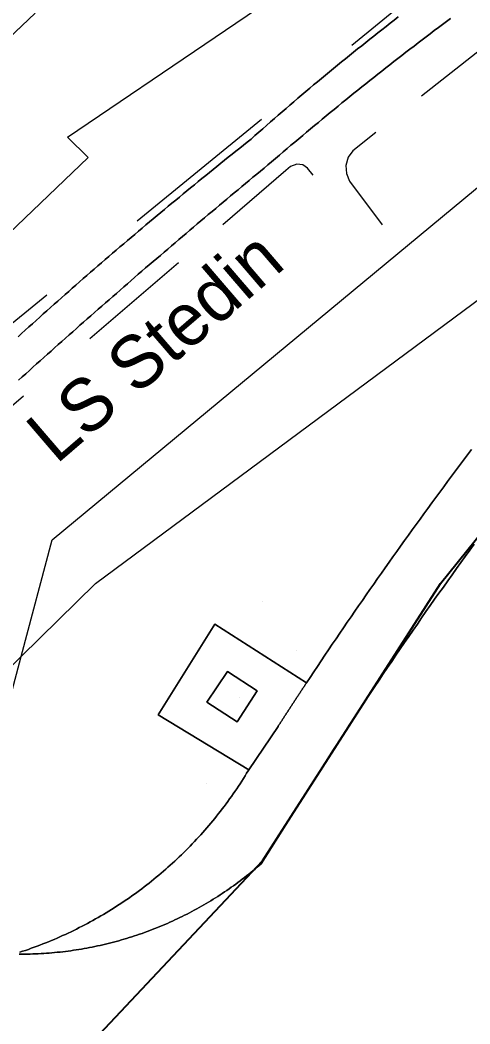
# Model space of a CAD drawing. Header units: metres. Extents: x 0 to 105485, y 0 to 425721.
# Drawn here: x 104805.52 to 104813.23, y 425314.51 to 425331.7 of the extents above; entities that cross this region are included whole.
import ezdxf
from ezdxf.enums import TextEntityAlignment as Align

# ---------------------------------------------------------------- set-up
doc = ezdxf.new("R2010")
doc.units = ezdxf.units.M
doc.header["$MEASUREMENT"] = 0
doc.linetypes.add('KG-PERCEEL-SO', pattern=[19, 5.5, -4, 5.5, -4])
doc.linetypes.add('KL-LS-SO', pattern=[13, 4, -2, 4, -3])
for name, color, linetype, lineweight in [('B-OI-KL-DATA_MANTELBUIS-G', 90, 'Continuous', 18), ('B-OI-KL-ET_LS-G', 190, 'KL-LS-SO', 18), ('B-OI-KL-ET_LS-T', 190, 'KL-LS-SO', 18), ('B-XX-GK-KADEMUUR-G', 150, 'Continuous', 18), ('B-XX-GR-BOOM-G', 90, 'Continuous', 13), ('B-XX-IE-MEUBILAIR-G', 7, 'Continuous', 18), ('B-XX-KG-GRENS_PERCEEL-G', 150, 'KG-PERCEEL-SO', 18), ('B-XX-KW-KUNSTWERK_STEIGER-G', 170, 'Continuous', 18), ('B-XX-OG-WATER_HAVEN-G', 170, 'Continuous', 18), ('B-XX-VH-GESLOTENVERHARDING-G', 10, 'Continuous', 18), ('B-XX-VH-ONVERHARD_ZAND-G', 210, 'Continuous', 18), ('B-XX-VH-OPENVERHARDING_SIERBESTRATING-G', 90, 'Continuous', 18), ('B-XX-VH-OPENVERHARDING_STRAATBAKSTEEN-G', 90, 'Continuous', 18)]:
    doc.layers.add(name, color=color, linetype=linetype, lineweight=lineweight)
doc.layers.add('GIS-WEGVAKKEN', color=2, linetype='Continuous')

msp = doc.modelspace()

# ---------------------------------------------------------------- linework, layer by layer
at = {"layer": 'B-OI-KL-DATA_MANTELBUIS-G', "ltscale": 0.5, "flags": 128}
for points in [[(104799.24, 425314.63), (104804.63, 425319.9), (104805.54, 425320.8), (104806.81, 425322.05), (104826.88, 425336.93), (104833.47, 425341.63), (104860.36, 425356.88), (104879.85, 425367.68), (104886.06, 425371.12), (104886.73, 425371.56), (104887.37, 425372.04), (104887.96, 425372.58), (104888.51, 425373.16), (104889.01, 425373.79), (104889.46, 425374.45), (104889.97, 425375), (104890.45, 425375.52)], [(104796.14, 425280.85), (104796.57, 425282.69), (104798.8, 425292.26), (104799.43, 425295.02), (104802.71, 425309.53), (104803.06, 425311.02), (104803.96, 425314.87), (104805.54, 425320.8), (104806.07, 425322.8), (104817.51, 425332.28), (104829.68, 425340.81)]]:
    msp.add_lwpolyline(points, dxfattribs=at)
at = {"layer": 'B-OI-KL-ET_LS-G', "ltscale": 0.5, "flags": 128}
msp.add_lwpolyline([(104819.33, 425335.3), (104818.77, 425334.96), (104816.85, 425333.72), (104815.63, 425332.86), (104814.47, 425332.01), (104813.33, 425331.13), (104811.22, 425329.46), (104811.14, 425329.35), (104811.1, 425329.21), (104811.11, 425329.07), (104811.16, 425328.94), (104811.72, 425328.19), (104811.08, 425328.43), (104810.76, 425328.79), (104810.44, 425329.16), (104810.36, 425329.22), (104810.26, 425329.23), (104810.15, 425329.19), (104810.07, 425329.12), (104804.52, 425324.35), (104800.8, 425320.71), (104799.71, 425321.67)], dxfattribs=at)
at = {"layer": 'B-XX-GK-KADEMUUR-G', "ltscale": 0.5}
for points in [[(104811.9978890346, 425331.7499579858), (104811.9277995012, 425331.6958559183), (104811.8578142251, 425331.6416190535), (104811.7879334656, 425331.5872475919), (104811.7181574814, 425331.5327417352), (104811.6484865311, 425331.4781016852), (104811.5789208727, 425331.4233276443), (104811.509460764, 425331.3684198154), (104811.4401064621, 425331.3133784018), (104811.3708582241, 425331.2582036076), (104811.3017163065, 425331.202895637), (104811.2326809654, 425331.1474546949), (104811.1637524564, 425331.0918809867), (104811.094931035, 425331.0361747184), (104811.026216956, 425330.9803360961), (104810.957610474, 425330.9243653268), (104810.8891118432, 425330.8682626178), (104810.8207213172, 425330.8120281769), (104810.7524391494, 425330.7556622125), (104810.6842655928, 425330.6991649332), (104810.6162008999, 425330.6425365484), (104810.5482453228, 425330.5857772679), (104810.4803991132, 425330.5288873019), (104810.4126625225, 425330.4718668612), (104810.3450358015, 425330.414716157), (104810.2775192008, 425330.3574354008), (104810.2101129706, 425330.3000248051), (104810.1428173603, 425330.2424845824), (104810.0756326195, 425330.1848149459), (104810.0085589968, 425330.1270161091), (104809.9415967409, 425330.0690882863), (104809.8747460996, 425330.0110316919), (104809.8080073208, 425329.952846541), (104809.7413806515, 425329.8945330492), (104809.6748663386, 425329.8360914325), (104809.6084646285, 425329.7775219073), (104809.5421757671, 425329.7188246907), (104809.476, 425329.66), (104809.476, 425329.66), (104809.4108952474, 425329.6083928766), (104809.345845349, 425329.5567166277), (104809.2808503781, 425329.5049713113), (104809.2159104082, 425329.4531569861), (104809.1510255126, 425329.4012737103), (104809.0861957643, 425329.3493215425), (104809.0214212365, 425329.2973005415), (104808.9567020024, 425329.2452107658), (104808.892038135, 425329.1930522742), (104808.8274297072, 425329.1408251256), (104808.7628767919, 425329.088529379), (104808.698379462, 425329.0361650932), (104808.6339377902, 425328.9837323274), (104808.5695518492, 425328.9312311408), (104808.5052217117, 425328.8786615925), (104808.4409474502, 425328.826023742), (104808.3767291374, 425328.7733176486), (104808.3125668456, 425328.7205433717), (104808.2484606472, 425328.6677009709), (104808.1844106145, 425328.6147905058), (104808.1204168199, 425328.5618120362), (104808.0564793355, 425328.5087656218), (104807.9925982335, 425328.4556513224), (104807.928773586, 425328.4024691979), (104807.8650054649, 425328.3492193085), (104807.8012939422, 425328.2959017142), (104807.7376390897, 425328.242516475), (104807.6740409794, 425328.1890636513), (104807.610499683, 425328.1355433034), (104807.5470152722, 425328.0819554916), (104807.4835878185, 425328.0283002765), (104807.4202173936, 425327.9745777185), (104807.3569040689, 425327.9207878782), (104807.2936479159, 425327.8669308165), (104807.230449006, 425327.8130065939), (104807.1673074104, 425327.7590152714), (104807.1042232005, 425327.7049569099), (104807.0411964474, 425327.6508315703), (104806.9782272221, 425327.5966393139), (104806.9153155958, 425327.5423802015), (104806.8524616394, 425327.4880542946), (104806.7896654239, 425327.4336616544), (104806.72692702, 425327.3792023423), (104806.6642464987, 425327.3246764197), (104806.6016239305, 425327.2700839482), (104806.5390593862, 425327.2154249892), (104806.4765529364, 425327.1606996046), (104806.4141046515, 425327.105907856), (104806.3517146021, 425327.0510498053), (104806.2893828585, 425326.9961255144), (104806.2271094911, 425326.9411350452), (104806.1648945701, 425326.8860784598), (104806.1027381657, 425326.8309558203), (104806.040640348, 425326.7757671889), (104805.9786011872, 425326.7205126279), (104805.9166207531, 425326.6651921995), (104805.8546991158, 425326.6098059663), (104805.7928363452, 425326.5543539908), (104805.7310325109, 425326.4988363353), (104805.6692876827, 425326.4432530628), (104805.6076019304, 425326.3876042358), (104805.5459753234, 425326.331889917), (104805.4844079314, 425326.2761101695)], [(104805.4933611917, 425325.532023125), (104805.5549266675, 425325.5876163327), (104805.6165297008, 425325.6431679199), (104805.6781702635, 425325.6986778612), (104805.7398483274, 425325.7541461313), (104805.8015638643, 425325.8095727049), (104805.863316846, 425325.8649575566), (104805.9251072443, 425325.9203006612), (104805.9869350311, 425325.9756019933), (104806.048800178, 425326.0308615278), (104806.1107026568, 425326.0860792393), (104806.1726424393, 425326.1412551027), (104806.2346194971, 425326.1963890928), (104806.2966338019, 425326.2514811842), (104806.3586853254, 425326.3065313521), (104806.4207740394, 425326.3615395711), (104806.4828999153, 425326.4165058161), (104806.5450629249, 425326.471430062), (104806.6072630397, 425326.5263122838), (104806.6695002313, 425326.5811524564), (104806.7317744714, 425326.6359505547), (104806.7940857314, 425326.6907065538), (104806.8564339829, 425326.7454204285), (104806.9188191974, 425326.8000921539), (104806.9812413464, 425326.854721705), (104807.0437004015, 425326.9093090569), (104807.1061963341, 425326.9638541847), (104807.1687291156, 425327.0183570634), (104807.2312987175, 425327.0728176681), (104807.2939051113, 425327.1272359741), (104807.3565482682, 425327.1816119563), (104807.4192281597, 425327.2359455899), (104807.4819447572, 425327.2902368503), (104807.544698032, 425327.3444857125), (104807.6074879555, 425327.3986921518), (104807.670314499, 425327.4528561434), (104807.7331776337, 425327.5069776626), (104807.7960773311, 425327.5610566847), (104807.8590135622, 425327.6150931849), (104807.9219862985, 425327.6690871386), (104807.9849955111, 425327.7230385211), (104808.0480411713, 425327.7769473079), (104808.1111232502, 425327.8308134741), (104808.1742417191, 425327.8846369954), (104808.2373965491, 425327.938417847), (104808.3005877114, 425327.9921560043), (104808.3638151771, 425328.045851443), (104808.4270789174, 425328.0995041384), (104808.4903789032, 425328.1531140661), (104808.5537151058, 425328.2066812014), (104808.6170874962, 425328.26020552), (104808.6804960455, 425328.3136869975), (104808.7439407246, 425328.3671256094), (104808.8074215047, 425328.4205213313), (104808.8709383567, 425328.4738741388), (104808.9344912515, 425328.5271840075), (104808.9980801603, 425328.5804509131), (104809.0617050539, 425328.6336748313), (104809.1253659033, 425328.6868557377), (104809.1890626794, 425328.7399936081), (104809.252795353, 425328.7930884182), (104809.3165638952, 425328.8461401437), (104809.3803682768, 425328.8991487604), (104809.4442084686, 425328.9521142441), (104809.5080844414, 425329.0050365707), (104809.5719961662, 425329.0579157158), (104809.6359436136, 425329.1107516554), (104809.6999267545, 425329.1635443654), (104809.7639455598, 425329.2162938216), (104809.828, 425329.269), (104809.828, 425329.269), (104809.894204481, 425329.3259756042), (104809.960500135, 425329.3828450956), (104810.0268867918, 425329.4396083282), (104810.0933642811, 425329.4962651565), (104810.1599324324, 425329.5528154352), (104810.2265910749, 425329.609259019), (104810.2933400377, 425329.6655957633), (104810.3601791494, 425329.7218255234), (104810.4271082386, 425329.7779481552), (104810.4941271336, 425329.8339635147), (104810.5612356624, 425329.8898714581), (104810.628433653, 425329.945671842), (104810.6957209328, 425330.0013645234), (104810.7630973294, 425330.0569493592), (104810.8305626697, 425330.1124262069), (104810.8981167808, 425330.1677949242), (104810.9657594894, 425330.223055369), (104811.0334906219, 425330.2782073996), (104811.1013100045, 425330.3332508744), (104811.1692174633, 425330.3881856523), (104811.237212824, 425330.4430115924), (104811.3052959122, 425330.4977285539), (104811.3734665533, 425330.5523363965), (104811.4417245724, 425330.6068349801), (104811.5100697943, 425330.6612241649), (104811.5785020437, 425330.7155038114), (104811.647021145, 425330.7696737803), (104811.7156269226, 425330.8237339327), (104811.7843192003, 425330.8776841298), (104811.8530978019, 425330.9315242332), (104811.9219625511, 425330.9852541049), (104811.990913271, 425331.0388736069), (104812.0599497849, 425331.0923826018), (104812.1290719156, 425331.1457809522), (104812.1982794858, 425331.1990685212), (104812.267572318, 425331.252245172), (104812.3369502343, 425331.3053107683), (104812.4064130569, 425331.3582651739), (104812.4759606074, 425331.4111082528), (104812.5455927075, 425331.4638398697), (104812.6153091785, 425331.5164598892), (104812.6851098416, 425331.5689681763), (104812.7549945178, 425331.6213645962), (104812.8249630276, 425331.6736490147), (104812.8950151916, 425331.7258212974)]]:
    msp.add_lwpolyline(points, dxfattribs=at)
at = {"layer": 'B-XX-GR-BOOM-G', "color": 0, "true_color": 0x604a38}
msp.add_polyline3d([(104809.275, 425320.107, 2.980116600176995), (104809.275, 425320.107, 5.780116600176996)], dxfattribs=at)
at = {"layer": 'B-XX-IE-MEUBILAIR-G', "color": 0, "true_color": 0x604a38}
for points in [[(104808.142, 425327.533, 2.789025476899213), (104808.142, 425327.533, 4.289025476899212)], [(104809.67, 425321.741, 2.956308036468703), (104809.67, 425321.741, 4.456308036468704)], [(104810.248, 425320.908, 2.96098870684951), (104810.248, 425320.908, 5.960988706849509)], [(104808.71, 425318.625, 3.032458164095837), (104808.71, 425318.625, 6.032458164095837)]]:
    msp.add_polyline3d(points, dxfattribs=at)
at = {"layer": 'B-XX-KG-GRENS_PERCEEL-G', "ltscale": 0.5, "flags": 128}
msp.add_lwpolyline([(104800.173, 425322.245), (104812.813, 425332.586), (104829.721, 425343.786), (104866.88, 425363.631), (104886.387, 425374.096), (104910.596, 425401.24)], dxfattribs=at)
at = {"layer": 'B-XX-KW-KUNSTWERK_STEIGER-G', "ltscale": 0.5}
msp.add_lwpolyline([(104806.363, 425340.754), (104809.716, 425335.807), (104809.473, 425334.248), (104806.843, 425332.491), (104805.84, 425332.814), (104803.056, 425337.095), (104802.549, 425336.614), (104805.778, 425331.817), (104803.509, 425329.67), (104801.788, 425329.729), (104796.224, 425335.768), (104795.619, 425336.142), (104795.297, 425335.876), (104795.65, 425335.127), (104801.965, 425328.207), (104798.753, 425325.166), (104800.337, 425323.388), (104804.234, 425327.005), (104806.688, 425329.346), (104806.33, 425329.694), (104811.39, 425333.121), (104826.357, 425343.258)], dxfattribs=at)
at = {"layer": 'B-XX-OG-WATER_HAVEN-G', "ltscale": 0.5}
msp.add_lwpolyline([(104805.4844079314, 425326.2761101695), (104805.5459753234, 425326.331889917), (104805.6076019304, 425326.3876042358), (104805.6692876827, 425326.4432530628), (104805.7310325109, 425326.4988363353), (104805.7928363452, 425326.5543539908), (104805.8546991158, 425326.6098059663), (104805.9166207531, 425326.6651921995), (104805.9786011872, 425326.7205126279), (104806.040640348, 425326.7757671889), (104806.1027381657, 425326.8309558203), (104806.1648945701, 425326.8860784598), (104806.2271094911, 425326.9411350452), (104806.2893828585, 425326.9961255144), (104806.3517146021, 425327.0510498053), (104806.4141046515, 425327.105907856), (104806.4765529364, 425327.1606996046), (104806.5390593862, 425327.2154249892), (104806.6016239305, 425327.2700839482), (104806.6642464987, 425327.3246764197), (104806.72692702, 425327.3792023423), (104806.7896654239, 425327.4336616544), (104806.8524616394, 425327.4880542946), (104806.9153155958, 425327.5423802015), (104806.9782272221, 425327.5966393139), (104807.0411964474, 425327.6508315703), (104807.1042232005, 425327.7049569099), (104807.1673074104, 425327.7590152714), (104807.230449006, 425327.8130065939), (104807.2936479159, 425327.8669308165), (104807.3569040689, 425327.9207878782), (104807.4202173936, 425327.9745777185), (104807.4835878185, 425328.0283002765), (104807.5470152722, 425328.0819554916), (104807.610499683, 425328.1355433034), (104807.6740409794, 425328.1890636513), (104807.7376390897, 425328.242516475), (104807.8012939422, 425328.2959017142), (104807.8650054649, 425328.3492193085), (104807.928773586, 425328.4024691979), (104807.9925982335, 425328.4556513224), (104808.0564793355, 425328.5087656218), (104808.1204168199, 425328.5618120362), (104808.1844106145, 425328.6147905058), (104808.2484606472, 425328.6677009709), (104808.3125668456, 425328.7205433717), (104808.3767291374, 425328.7733176486), (104808.4409474502, 425328.826023742), (104808.5052217117, 425328.8786615925), (104808.5695518492, 425328.9312311408), (104808.6339377902, 425328.9837323274), (104808.698379462, 425329.0361650932), (104808.7628767919, 425329.088529379), (104808.8274297072, 425329.1408251256), (104808.892038135, 425329.1930522742), (104808.9567020024, 425329.2452107658), (104809.0214212365, 425329.2973005415), (104809.0861957643, 425329.3493215425), (104809.1510255126, 425329.4012737103), (104809.2159104082, 425329.4531569861), (104809.2808503781, 425329.5049713113), (104809.345845349, 425329.5567166277), (104809.4108952474, 425329.6083928766), (104809.476, 425329.66), (104809.476, 425329.66), (104809.5421757671, 425329.7188246907), (104809.6084646285, 425329.7775219073), (104809.6748663386, 425329.8360914325), (104809.7413806515, 425329.8945330492), (104809.8080073208, 425329.952846541), (104809.8747460996, 425330.0110316919), (104809.9415967409, 425330.0690882863), (104810.0085589968, 425330.1270161091), (104810.0756326195, 425330.1848149459), (104810.1428173603, 425330.2424845824), (104810.2101129706, 425330.3000248051), (104810.2775192008, 425330.3574354008), (104810.3450358015, 425330.414716157), (104810.4126625225, 425330.4718668612), (104810.4803991132, 425330.5288873019), (104810.5482453228, 425330.5857772679), (104810.6162008999, 425330.6425365484), (104810.6842655928, 425330.6991649332), (104810.7524391494, 425330.7556622125), (104810.8207213172, 425330.8120281769), (104810.8891118432, 425330.8682626178), (104810.957610474, 425330.9243653268), (104811.026216956, 425330.9803360961), (104811.094931035, 425331.0361747184), (104811.1637524564, 425331.0918809867), (104811.2326809654, 425331.1474546949), (104811.3017163065, 425331.202895637), (104811.3708582241, 425331.2582036076), (104811.4401064621, 425331.3133784018), (104811.509460764, 425331.3684198154), (104811.5789208727, 425331.4233276443), (104811.6484865311, 425331.4781016852), (104811.7181574814, 425331.5327417352), (104811.7879334656, 425331.5872475919), (104811.8578142251, 425331.6416190535), (104811.9277995012, 425331.6958559183), (104811.9978890346, 425331.7499579858)], dxfattribs=at)
at = {"layer": 'B-XX-VH-GESLOTENVERHARDING-G', "ltscale": 0.5}
for points in [[(104809.436, 425318.858), (104809.938, 425319.604), (104809.938, 425319.604), (104809.9428712942, 425319.611539752), (104809.9477433614, 425319.6190790045), (104809.9526162016, 425319.6266177575), (104809.9574898148, 425319.6341560107), (104809.9623642008, 425319.6416937643), (104809.9672393596, 425319.6492310181), (104809.9721152912, 425319.6567677719), (104809.9769919955, 425319.6643040258), (104809.9818694724, 425319.6718397797), (104809.986747722, 425319.6793750334), (104809.9916267441, 425319.6869097869), (104809.9965065388, 425319.6944440402), (104810.0013871059, 425319.701977793), (104810.0062684454, 425319.7095110455), (104810.0111505573, 425319.7170437974), (104810.0160334415, 425319.7245760486), (104810.0209170979, 425319.7321077993), (104810.0258015265, 425319.7396390491), (104810.0306867273, 425319.7471697982), (104810.0355727002, 425319.7547000463), (104810.0404594452, 425319.7622297934), (104810.0453469621, 425319.7697590394), (104810.050235251, 425319.7772877843), (104810.0551243118, 425319.7848160279), (104810.0600141444, 425319.7923437702), (104810.0649047488, 425319.7998710112), (104810.069796125, 425319.8073977507), (104810.0746882728, 425319.8149239885), (104810.0795811923, 425319.8224497248), (104810.0844748834, 425319.8299749594), (104810.089369346, 425319.8374996922), (104810.09426458, 425319.8450239231), (104810.0991605856, 425319.8525476521), (104810.1040573624, 425319.860070879), (104810.1089549107, 425319.8675936038), (104810.1138532302, 425319.8751158265), (104810.1187523209, 425319.8826375469), (104810.1236521828, 425319.890158765), (104810.1285528158, 425319.8976794805), (104810.13345422, 425319.9051996937), (104810.1383563951, 425319.9127194043), (104810.1432593412, 425319.9202386121), (104810.1481630582, 425319.9277573173), (104810.153067546, 425319.9352755196), (104810.1579728047, 425319.9427932191), (104810.1628788342, 425319.9503104155), (104810.1677856343, 425319.9578271089), (104810.1726932052, 425319.9653432992), (104810.1776015466, 425319.9728589863), (104810.1825106586, 425319.9803741701), (104810.187420541, 425319.9878888505), (104810.192331194, 425319.9954030274), (104810.1972426173, 425320.0029167009), (104810.202154811, 425320.0104298706), (104810.207067775, 425320.0179425368), (104810.2119815092, 425320.0254546992), (104810.2168960137, 425320.0329663577), (104810.2218112882, 425320.0404775123), (104810.2267273329, 425320.0479881629), (104810.2316441476, 425320.0554983094), (104810.2365617323, 425320.0630079518), (104810.2414800869, 425320.0705170899), (104810.2463992114, 425320.0780257237), (104810.2513191058, 425320.0855338531), (104810.2562397699, 425320.0930414781), (104810.2611612037, 425320.1005485985), (104810.2660834073, 425320.1080552142), (104810.2710063804, 425320.1155613252), (104810.2759301232, 425320.1230669315), (104810.2808546354, 425320.1305720329), (104810.2857799171, 425320.1380766293), (104810.2907059683, 425320.1455807207), (104810.2956327888, 425320.153084307), (104810.3005603786, 425320.1605873881), (104810.3054887377, 425320.168089964), (104810.310417866, 425320.1755920344), (104810.3153477635, 425320.1830935995), (104810.32027843, 425320.1905946591), (104810.3252098656, 425320.1980952131), (104810.3301420703, 425320.2055952614), (104810.3350750438, 425320.213094804), (104810.3400087863, 425320.2205938408), (104810.3449432977, 425320.2280923717), (104810.3498785778, 425320.2355903966), (104810.3548146267, 425320.2430879155), (104810.3597514442, 425320.2505849283), (104810.3646890304, 425320.2580814347), (104810.3696273852, 425320.265577435), (104810.3745665086, 425320.2730729289), (104810.3795064004, 425320.2805679163), (104810.3844470606, 425320.2880623972), (104810.3893884893, 425320.2955563715), (104810.3943306862, 425320.3030498391), (104810.3992736515, 425320.3105427999), (104810.4042173849, 425320.3180352539), (104810.4091618866, 425320.3255272011), (104810.4141071563, 425320.3330186411), (104810.4190531942, 425320.3405095742), (104810.424, 425320.348), (104810.424, 425320.348), (104808.858, 425321.356), (104807.886, 425319.801)], [(104809.24, 425319.68), (104808.72, 425320.02), (104809.071, 425320.546), (104809.582, 425320.215)]]:
    msp.add_lwpolyline(points, close=True, dxfattribs=at)
at = {"layer": 'B-XX-VH-ONVERHARD_ZAND-G', "ltscale": 0.5}
msp.add_lwpolyline([(104809.24, 425319.68), (104809.582, 425320.215), (104809.071, 425320.546), (104808.72, 425320.02)], close=True, dxfattribs=at)
at = {"layer": 'B-XX-VH-OPENVERHARDING_SIERBESTRATING-G', "ltscale": 0.5}
msp.add_lwpolyline([(104813.298060078, 425322.7242221414), (104813.2220365334, 425322.6198484192), (104813.1462006946, 425322.5153382339), (104813.0705528068, 425322.4106919235), (104812.9950931142, 425322.3059098257), (104812.9198218605, 425322.200992279), (104812.8447392888, 425322.0959396223), (104812.7698456418, 425321.9907521949), (104812.6951411614, 425321.8854303367), (104812.6206260886, 425321.7799743877), (104812.5463006645, 425321.6743846886), (104812.4721651288, 425321.5686615805), (104812.3982197212, 425321.4628054048), (104812.3244646804, 425321.3568165035), (104812.2509002448, 425321.2506952189), (104812.1775266518, 425321.1444418938), (104812.1043441386, 425321.0380568714), (104812.0313529415, 425320.9315404953), (104811.9585532962, 425320.8248931096), (104811.8859454379, 425320.7181150587), (104811.8135296012, 425320.6112066876), (104811.7413060198, 425320.5041683415), (104811.6692749272, 425320.3970003661), (104811.597436556, 425320.2897031078), (104811.5257911382, 425320.1822769129), (104811.4543389052, 425320.0747221286), (104811.3830800878, 425319.9670391021), (104811.3120149163, 425319.8592281814), (104811.24114362, 425319.7512897147), (104811.1704664281, 425319.6432240505), (104811.0999835686, 425319.535031538), (104811.0296952694, 425319.4267125266), (104810.9596017574, 425319.3182673663), (104810.889703259, 425319.2096964071), (104810.82, 425319.101), (104810.82, 425319.101), (104809.65, 425317.253), (104809.65, 425317.253), (104809.6147747105, 425317.2224649375), (104809.579323572, 425317.1921923782), (104809.5436485407, 425317.1621839926), (104809.5077515851, 425317.1324414365), (104809.471634686, 425317.102966351), (104809.4352998362, 425317.0737603626), (104809.3987490407, 425317.0448250829), (104809.3619843163, 425317.0161621085), (104809.3250076917, 425316.9877730209), (104809.2878212071, 425316.9596593866), (104809.2504269146, 425316.9318227569), (104809.2128268774, 425316.9042646679), (104809.1750231704, 425316.8769866402), (104809.1370178794, 425316.8499901788), (104809.0988131017, 425316.8232767736), (104809.0604109452, 425316.7968478983), (104809.021813529, 425316.7707050115), (104808.9830229829, 425316.7448495557), (104808.9440414473, 425316.7192829575), (104808.9048710731, 425316.6940066277), (104808.8655140217, 425316.669021961), (104808.8259724649, 425316.6443303359), (104808.7862485844, 425316.619933115), (104808.7463445722, 425316.5958316445), (104808.7062626302, 425316.5720272544), (104808.6660049701, 425316.548521258), (104808.6255738132, 425316.5253149525), (104808.5849713905, 425316.5024096182), (104808.5441999424, 425316.4798065193), (104808.5032617186, 425316.4575069027), (104808.462158978, 425316.4355119992), (104808.4208939888, 425316.4138230222), (104808.3794690277, 425316.3924411685), (104808.3378863807, 425316.371367618), (104808.2961483421, 425316.3506035335), (104808.2542572152, 425316.3301500608), (104808.2122153113, 425316.3100083283), (104808.1700249503, 425316.2901794477), (104808.1276884603, 425316.270664513), (104808.0852081773, 425316.251464601), (104808.0425864454, 425316.232580771), (104807.9998256163, 425316.2140140653), (104807.9569280496, 425316.1957655082), (104807.9138961124, 425316.1778361066), (104807.870732179, 425316.1602268498), (104807.8274386313, 425316.1429387097), (104807.7840178581, 425316.1259726401), (104807.7404722553, 425316.109329577), (104807.6968042258, 425316.0930104391), (104807.6530161791, 425316.0770161267), (104807.6091105314, 425316.0613475222), (104807.5650897054, 425316.0460054904), (104807.5209561301, 425316.0309908778), (104807.4767122407, 425316.0163045128), (104807.4323604786, 425316.0019472059), (104807.387903291, 425315.9879197492), (104807.3433431311, 425315.9742229168), (104807.2986824577, 425315.9608574646), (104807.2539237351, 425315.9478241298), (104807.209069433, 425315.9351236318), (104807.1641220265, 425315.9227566714), (104807.1190839956, 425315.9107239309), (104807.0739578257, 425315.8990260742), (104807.0287460066, 425315.887663747), (104806.9834510332, 425315.876637576), (104806.9380754047, 425315.8659481698), (104806.892621625, 425315.8555961181), (104806.8470922021, 425315.8455819922), (104806.8014896483, 425315.8359063448), (104806.75581648, 425315.8265697095), (104806.7100752172, 425315.8175726017), (104806.6642683841, 425315.8089155178), (104806.6183985081, 425315.8005989354), (104806.5724681203, 425315.7926233135), (104806.5264797552, 425315.7849890922), (104806.4804359502, 425315.7776966927), (104806.4343392461, 425315.7707465174), (104806.3881921864, 425315.7641389498), (104806.3419973176, 425315.7578743545), (104806.2957571885, 425315.7519530772), (104806.2494743506, 425315.7463754446), (104806.2031513579, 425315.7411417645), (104806.1567907663, 425315.7362523257), (104806.110395134, 425315.7317073979), (104806.063967021, 425315.7275072319), (104806.0175089893, 425315.7236520596), (104805.9710236023, 425315.7201420937), (104805.9245134251, 425315.7169775277), (104805.877981024, 425315.7141585363), (104805.8314289666, 425315.7116852751), (104805.7848598217, 425315.7095578806), (104805.7382761589, 425315.7077764701), (104805.6916805486, 425315.7063411419), (104805.6450755619, 425315.7052519753), (104805.5984637705, 425315.7045090303), (104805.5518477464, 425315.704112348), (104805.5052300617, 425315.7040619501)], dxfattribs=at)
at = {"layer": 'B-XX-VH-OPENVERHARDING_STRAATBAKSTEEN-G', "ltscale": 0.5}
for points in [[(104812.8950151916, 425331.7258212974), (104812.8249630276, 425331.6736490147), (104812.7549945178, 425331.6213645962), (104812.6851098416, 425331.5689681763), (104812.6153091785, 425331.5164598892), (104812.5455927075, 425331.4638398697), (104812.4759606074, 425331.4111082528), (104812.4064130569, 425331.3582651739), (104812.3369502343, 425331.3053107683), (104812.267572318, 425331.252245172), (104812.1982794858, 425331.1990685212), (104812.1290719156, 425331.1457809522), (104812.0599497849, 425331.0923826018), (104811.990913271, 425331.0388736069), (104811.9219625511, 425330.9852541049), (104811.8530978019, 425330.9315242332), (104811.7843192003, 425330.8776841298), (104811.7156269226, 425330.8237339327), (104811.647021145, 425330.7696737803), (104811.5785020437, 425330.7155038114), (104811.5100697943, 425330.6612241649), (104811.4417245724, 425330.6068349801), (104811.3734665533, 425330.5523363965), (104811.3052959122, 425330.4977285539), (104811.237212824, 425330.4430115924), (104811.1692174633, 425330.3881856523), (104811.1013100045, 425330.3332508744), (104811.0334906219, 425330.2782073996), (104810.9657594894, 425330.223055369), (104810.8981167808, 425330.1677949242), (104810.8305626697, 425330.1124262069), (104810.7630973294, 425330.0569493592), (104810.6957209328, 425330.0013645234), (104810.628433653, 425329.945671842), (104810.5612356624, 425329.8898714581), (104810.4941271336, 425329.8339635147), (104810.4271082386, 425329.7779481552), (104810.3601791494, 425329.7218255234), (104810.2933400377, 425329.6655957633), (104810.2265910749, 425329.609259019), (104810.1599324324, 425329.5528154352), (104810.0933642811, 425329.4962651565), (104810.0268867918, 425329.4396083282), (104809.960500135, 425329.3828450956), (104809.894204481, 425329.3259756042), (104809.828, 425329.269), (104809.828, 425329.269), (104809.7639455598, 425329.2162938216), (104809.6999267545, 425329.1635443654), (104809.6359436136, 425329.1107516554), (104809.5719961662, 425329.0579157158), (104809.5080844414, 425329.0050365707), (104809.4442084686, 425328.9521142441), (104809.3803682768, 425328.8991487604), (104809.3165638952, 425328.8461401437), (104809.252795353, 425328.7930884182), (104809.1890626794, 425328.7399936081), (104809.1253659033, 425328.6868557377), (104809.0617050539, 425328.6336748313), (104808.9980801603, 425328.5804509131), (104808.9344912515, 425328.5271840075), (104808.8709383567, 425328.4738741388), (104808.8074215047, 425328.4205213313), (104808.7439407246, 425328.3671256094), (104808.6804960455, 425328.3136869975), (104808.6170874962, 425328.26020552), (104808.5537151058, 425328.2066812014), (104808.4903789032, 425328.1531140661), (104808.4270789174, 425328.0995041384), (104808.3638151771, 425328.045851443), (104808.3005877114, 425327.9921560043), (104808.2373965491, 425327.938417847), (104808.1742417191, 425327.8846369954), (104808.1111232502, 425327.8308134741), (104808.0480411713, 425327.7769473079), (104807.9849955111, 425327.7230385211), (104807.9219862985, 425327.6690871386), (104807.8590135622, 425327.6150931849), (104807.7960773311, 425327.5610566847), (104807.7331776337, 425327.5069776626), (104807.670314499, 425327.4528561434), (104807.6074879555, 425327.3986921518), (104807.544698032, 425327.3444857125), (104807.4819447572, 425327.2902368503), (104807.4192281597, 425327.2359455899), (104807.3565482682, 425327.1816119563), (104807.2939051113, 425327.1272359741), (104807.2312987175, 425327.0728176681), (104807.1687291156, 425327.0183570634), (104807.1061963341, 425326.9638541847), (104807.0437004015, 425326.9093090569), (104806.9812413464, 425326.854721705), (104806.9188191974, 425326.8000921539), (104806.8564339829, 425326.7454204285), (104806.7940857314, 425326.6907065538), (104806.7317744714, 425326.6359505547), (104806.6695002313, 425326.5811524564), (104806.6072630397, 425326.5263122838), (104806.5450629249, 425326.471430062), (104806.4828999153, 425326.4165058161), (104806.4207740394, 425326.3615395711), (104806.3586853254, 425326.3065313521), (104806.2966338019, 425326.2514811842), (104806.2346194971, 425326.1963890928), (104806.1726424393, 425326.1412551027), (104806.1107026568, 425326.0860792393), (104806.048800178, 425326.0308615278), (104805.9869350311, 425325.9756019933), (104805.9251072443, 425325.9203006612), (104805.863316846, 425325.8649575566), (104805.8015638643, 425325.8095727049), (104805.7398483274, 425325.7541461313), (104805.6781702635, 425325.6986778612), (104805.6165297008, 425325.6431679199), (104805.5549266675, 425325.5876163327), (104805.4933611917, 425325.532023125)], [(104813.253349578, 425324.3422293041), (104813.18469603, 425324.251405912), (104813.1161764267, 425324.1604814259), (104813.0477909171, 425324.0694560433), (104812.9795396497, 425323.9783299619), (104812.9114227727, 425323.8871033798), (104812.8434404343, 425323.795776495), (104812.775592782, 425323.7043495062), (104812.7078799633, 425323.6128226119), (104812.6403021252, 425323.5211960109), (104812.5728594147, 425323.4294699023), (104812.5055519782, 425323.3376444853), (104812.4383799619, 425323.2457199595), (104812.3713435118, 425323.1536965247), (104812.3044427736, 425323.0615743806), (104812.2376778925, 425322.9693537275), (104812.1710490136, 425322.8770347657), (104812.1045562818, 425322.7846176957), (104812.0381998413, 425322.6921027185), (104811.9719798365, 425322.5994900348), (104811.9058964111, 425322.5067798461), (104811.8399497088, 425322.4139723536), (104811.7741398728, 425322.321067759), (104811.7084670461, 425322.2280662641), (104811.6429313714, 425322.1349680711), (104811.577532991, 425322.0417733822), (104811.512272047, 425321.9484823997), (104811.4471486812, 425321.8550953266), (104811.3821630352, 425321.7616123654), (104811.31731525, 425321.6680337195), (104811.2526054667, 425321.5743595921), (104811.1880338256, 425321.4805901868), (104811.1236004672, 425321.3867257071), (104811.0593055315, 425321.2927663572), (104810.9951491581, 425321.198712341), (104810.9311314863, 425321.104563863), (104810.8672526554, 425321.0103211277), (104810.803512804, 425320.9159843398), (104810.7399120706, 425320.8215537042), (104810.6764505935, 425320.7270294263), (104810.6131285104, 425320.6324117112), (104810.549945959, 425320.5377007645), (104810.4869030766, 425320.4428967922), (104810.424, 425320.348), (104810.424, 425320.348), (104810.4190531942, 425320.3405095742), (104810.4141071563, 425320.3330186411), (104810.4091618866, 425320.3255272011), (104810.4042173849, 425320.3180352539), (104810.3992736515, 425320.3105427999), (104810.3943306862, 425320.3030498391), (104810.3893884893, 425320.2955563715), (104810.3844470606, 425320.2880623972), (104810.3795064004, 425320.2805679163), (104810.3745665086, 425320.2730729289), (104810.3696273852, 425320.265577435), (104810.3646890304, 425320.2580814347), (104810.3597514442, 425320.2505849283), (104810.3548146267, 425320.2430879155), (104810.3498785778, 425320.2355903966), (104810.3449432977, 425320.2280923717), (104810.3400087863, 425320.2205938408), (104810.3350750438, 425320.213094804), (104810.3301420703, 425320.2055952614), (104810.3252098656, 425320.1980952131), (104810.32027843, 425320.1905946591), (104810.3153477635, 425320.1830935995), (104810.310417866, 425320.1755920344), (104810.3054887377, 425320.168089964), (104810.3005603786, 425320.1605873881), (104810.2956327888, 425320.153084307), (104810.2907059683, 425320.1455807207), (104810.2857799171, 425320.1380766293), (104810.2808546354, 425320.1305720329), (104810.2759301232, 425320.1230669315), (104810.2710063804, 425320.1155613252), (104810.2660834073, 425320.1080552142), (104810.2611612037, 425320.1005485985), (104810.2562397699, 425320.0930414781), (104810.2513191058, 425320.0855338531), (104810.2463992114, 425320.0780257237), (104810.2414800869, 425320.0705170899), (104810.2365617323, 425320.0630079518), (104810.2316441476, 425320.0554983094), (104810.2267273329, 425320.0479881629), (104810.2218112882, 425320.0404775123), (104810.2168960137, 425320.0329663577), (104810.2119815092, 425320.0254546992), (104810.207067775, 425320.0179425368), (104810.202154811, 425320.0104298706), (104810.1972426173, 425320.0029167009), (104810.192331194, 425319.9954030274), (104810.187420541, 425319.9878888505), (104810.1825106586, 425319.9803741701), (104810.1776015466, 425319.9728589863), (104810.1726932052, 425319.9653432992), (104810.1677856343, 425319.9578271089), (104810.1628788342, 425319.9503104155), (104810.1579728047, 425319.9427932191), (104810.153067546, 425319.9352755196), (104810.1481630582, 425319.9277573173), (104810.1432593412, 425319.9202386121), (104810.1383563951, 425319.9127194043), (104810.13345422, 425319.9051996937), (104810.1285528158, 425319.8976794805), (104810.1236521828, 425319.890158765), (104810.1187523209, 425319.8826375469), (104810.1138532302, 425319.8751158265), (104810.1089549107, 425319.8675936038), (104810.1040573624, 425319.860070879), (104810.0991605856, 425319.8525476521), (104810.09426458, 425319.8450239231), (104810.089369346, 425319.8374996922), (104810.0844748834, 425319.8299749594), (104810.0795811923, 425319.8224497248), (104810.0746882728, 425319.8149239885), (104810.069796125, 425319.8073977507), (104810.0649047488, 425319.7998710112), (104810.0600141444, 425319.7923437702), (104810.0551243118, 425319.7848160279), (104810.050235251, 425319.7772877843), (104810.0453469621, 425319.7697590394), (104810.0404594452, 425319.7622297934), (104810.0355727002, 425319.7547000463), (104810.0306867273, 425319.7471697982), (104810.0258015265, 425319.7396390491), (104810.0209170979, 425319.7321077993), (104810.0160334415, 425319.7245760486), (104810.0111505573, 425319.7170437974), (104810.0062684454, 425319.7095110455), (104810.0013871059, 425319.701977793), (104809.9965065388, 425319.6944440402), (104809.9916267441, 425319.6869097869), (104809.986747722, 425319.6793750334), (104809.9818694724, 425319.6718397797), (104809.9769919955, 425319.6643040258), (104809.9721152912, 425319.6567677719), (104809.9672393596, 425319.6492310181), (104809.9623642008, 425319.6416937643), (104809.9574898148, 425319.6341560107), (104809.9526162016, 425319.6266177575), (104809.9477433614, 425319.6190790045), (104809.9428712942, 425319.611539752), (104809.938, 425319.604), (104809.938, 425319.604), (104809.436, 425318.858), (104809.428, 425318.846), (104809.428, 425318.846), (104809.4006235137, 425318.8010223879), (104809.3729170631, 425318.7562472811), (104809.3448821459, 425318.7116771003), (104809.3165202778, 425318.6673142551), (104809.2878329921, 425318.6231611438), (104809.2588218398, 425318.5792201534), (104809.2294883891, 425318.5354936595), (104809.199834226, 425318.4919840261), (104809.1698609535, 425318.4486936053), (104809.1395701922, 425318.4056247375), (104809.1089635796, 425318.362779751), (104809.0780427704, 425318.3201609623), (104809.0468094361, 425318.2777706754), (104809.0152652654, 425318.2356111819), (104808.9834119636, 425318.1936847611), (104808.9512512527, 425318.1519936797), (104808.9187848715, 425318.1105401915), (104808.8860145751, 425318.0693265375), (104808.8529421351, 425318.0283549461), (104808.8195693396, 425317.987627632), (104808.7858979927, 425317.9471467971), (104808.7519299148, 425317.9069146299), (104808.7176669422, 425317.8669333055), (104808.6831109273, 425317.8272049852), (104808.6482637382, 425317.7877318169), (104808.613127259, 425317.7485159347), (104808.577703389, 425317.7095594585), (104808.5419940435, 425317.6708644946), (104808.5060011529, 425317.6324331347), (104808.469726663, 425317.5942674566), (104808.4331725351, 425317.5563695236), (104808.3963407452, 425317.5187413846), (104808.3592332845, 425317.4813850737), (104808.3218521593, 425317.4443026106), (104808.2841993903, 425317.4074960001), (104808.2462770131, 425317.3709672319), (104808.208087078, 425317.3347182808), (104808.1696316495, 425317.2987511067), (104808.1309128067, 425317.2630676538), (104808.0919326427, 425317.2276698515), (104808.0526932649, 425317.1925596133), (104808.0131967947, 425317.1577388374), (104807.9734453674, 425317.1232094062), (104807.9334411319, 425317.0889731864), (104807.893186251, 425317.0550320292), (104807.8526829009, 425317.0213877691), (104807.8119332714, 425316.9880422254), (104807.7709395655, 425316.9549972005), (104807.7297039994, 425316.9222544809), (104807.6882288023, 425316.889815837), (104807.6465162164, 425316.8576830223), (104807.604568497, 425316.825857774), (104807.5623879117, 425316.7943418127), (104807.5199767409, 425316.7631368421), (104807.4773372775, 425316.7322445493), (104807.4344718266, 425316.7016666045), (104807.3913827056, 425316.6714046606), (104807.348072244, 425316.6414603536), (104807.3045427834, 425316.6118353026), (104807.2607966768, 425316.582531109), (104807.2168362895, 425316.5535493572), (104807.1726639979, 425316.5248916139), (104807.1282821902, 425316.4965594283), (104807.0836932656, 425316.4685543323), (104807.0388996348, 425316.4408778399), (104806.9939037194, 425316.4135314472), (104806.948707952, 425316.3865166327), (104806.9033147759, 425316.3598348569), (104806.8577266452, 425316.3334875622), (104806.8119460246, 425316.307476173), (104806.7659753889, 425316.2818020957), (104806.7198172234, 425316.256466718), (104806.6734740237, 425316.2314714098), (104806.626948295, 425316.2068175223), (104806.5802425527, 425316.1825063885), (104806.5333593218, 425316.1585393224), (104806.4863011368, 425316.1349176201), (104806.4390705419, 425316.1116425583), (104806.3916700904, 425316.0887153955), (104806.3441023449, 425316.0661373711), (104806.296369877, 425316.0439097058), (104806.2484752673, 425316.0220336011), (104806.200421105, 425316.0005102399), (104806.152209988, 425315.9793407857), (104806.1038445227, 425315.9585263829), (104806.0553273239, 425315.9380681568), (104806.0066610144, 425315.9179672135), (104805.9578482254, 425315.8982246397), (104805.9088915957, 425315.8788415025), (104805.859793772, 425315.8598188501), (104805.8105574087, 425315.8411577106), (104805.7611851676, 425315.8228590932), (104805.7116797178, 425315.8049239869), (104805.6620437358, 425315.7873533614), (104805.6122799048, 425315.7701481666), (104805.5623909154, 425315.7533093326), (104805.5123794646, 425315.7368377699)], [(104805.5123794646, 425315.7368377699), (104805.5623909154, 425315.7533093326), (104805.6122799048, 425315.7701481666), (104805.6620437358, 425315.7873533614), (104805.7116797178, 425315.8049239869), (104805.7611851676, 425315.8228590932), (104805.8105574087, 425315.8411577106), (104805.859793772, 425315.8598188501), (104805.9088915957, 425315.8788415025), (104805.9578482254, 425315.8982246397), (104806.0066610144, 425315.9179672135), (104806.0553273239, 425315.9380681568), (104806.1038445227, 425315.9585263829), (104806.152209988, 425315.9793407857), (104806.200421105, 425316.0005102399), (104806.2484752673, 425316.0220336011), (104806.296369877, 425316.0439097058), (104806.3441023449, 425316.0661373711), (104806.3916700904, 425316.0887153955), (104806.4390705419, 425316.1116425583), (104806.4863011368, 425316.1349176201), (104806.5333593218, 425316.1585393224), (104806.5802425527, 425316.1825063885), (104806.626948295, 425316.2068175223), (104806.6734740237, 425316.2314714098), (104806.7198172234, 425316.256466718), (104806.7659753889, 425316.2818020957), (104806.8119460246, 425316.307476173), (104806.8577266452, 425316.3334875622), (104806.9033147759, 425316.3598348569), (104806.948707952, 425316.3865166327), (104806.9939037194, 425316.4135314472), (104807.0388996348, 425316.4408778399), (104807.0836932656, 425316.4685543323), (104807.1282821902, 425316.4965594283), (104807.1726639979, 425316.5248916139), (104807.2168362895, 425316.5535493572), (104807.2607966768, 425316.582531109), (104807.3045427834, 425316.6118353026), (104807.348072244, 425316.6414603536), (104807.3913827056, 425316.6714046606), (104807.4344718266, 425316.7016666045), (104807.4773372775, 425316.7322445493), (104807.5199767409, 425316.7631368421), (104807.5623879117, 425316.7943418127), (104807.604568497, 425316.825857774), (104807.6465162164, 425316.8576830223), (104807.6882288023, 425316.889815837), (104807.7297039994, 425316.9222544809), (104807.7709395655, 425316.9549972005), (104807.8119332714, 425316.9880422254), (104807.8526829009, 425317.0213877691), (104807.893186251, 425317.0550320292), (104807.9334411319, 425317.0889731864), (104807.9734453674, 425317.1232094062), (104808.0131967947, 425317.1577388374), (104808.0526932649, 425317.1925596133), (104808.0919326427, 425317.2276698515), (104808.1309128067, 425317.2630676538), (104808.1696316495, 425317.2987511067), (104808.208087078, 425317.3347182808), (104808.2462770131, 425317.3709672319), (104808.2841993903, 425317.4074960001), (104808.3218521593, 425317.4443026106), (104808.3592332845, 425317.4813850737), (104808.3963407452, 425317.5187413846), (104808.4331725351, 425317.5563695236), (104808.469726663, 425317.5942674566), (104808.5060011529, 425317.6324331347), (104808.5419940435, 425317.6708644946), (104808.577703389, 425317.7095594585), (104808.613127259, 425317.7485159347), (104808.6482637382, 425317.7877318169), (104808.6831109273, 425317.8272049852), (104808.7176669422, 425317.8669333055), (104808.7519299148, 425317.9069146299), (104808.7858979927, 425317.9471467971), (104808.8195693396, 425317.987627632), (104808.8529421351, 425318.0283549461), (104808.8860145751, 425318.0693265375), (104808.9187848715, 425318.1105401915), (104808.9512512527, 425318.1519936797), (104808.9834119636, 425318.1936847611), (104809.0152652654, 425318.2356111819), (104809.0468094361, 425318.2777706754), (104809.0780427704, 425318.3201609623), (104809.1089635796, 425318.362779751), (104809.1395701922, 425318.4056247375), (104809.1698609535, 425318.4486936053), (104809.199834226, 425318.4919840261), (104809.2294883891, 425318.5354936595), (104809.2588218398, 425318.5792201534), (104809.2878329921, 425318.6231611438), (104809.3165202778, 425318.6673142551), (104809.3448821459, 425318.7116771003), (104809.3729170631, 425318.7562472811), (104809.4006235137, 425318.8010223879), (104809.428, 425318.846), (104809.428, 425318.846), (104809.436, 425318.858), (104807.886, 425319.801), (104808.858, 425321.356), (104810.424, 425320.348), (104810.424, 425320.348), (104810.4869030766, 425320.4428967922), (104810.549945959, 425320.5377007645), (104810.6131285104, 425320.6324117112), (104810.6764505935, 425320.7270294263), (104810.7399120706, 425320.8215537042), (104810.803512804, 425320.9159843398), (104810.8672526554, 425321.0103211277), (104810.9311314863, 425321.104563863), (104810.9951491581, 425321.198712341), (104811.0593055315, 425321.2927663572), (104811.1236004672, 425321.3867257071), (104811.1880338256, 425321.4805901868), (104811.2526054667, 425321.5743595921), (104811.31731525, 425321.6680337195), (104811.3821630352, 425321.7616123654), (104811.4471486812, 425321.8550953266), (104811.512272047, 425321.9484823997), (104811.577532991, 425322.0417733822), (104811.6429313714, 425322.1349680711), (104811.7084670461, 425322.2280662641), (104811.7741398728, 425322.321067759), (104811.8399497088, 425322.4139723536), (104811.9058964111, 425322.5067798461), (104811.9719798365, 425322.5994900348), (104812.0381998413, 425322.6921027185), (104812.1045562818, 425322.7846176957), (104812.1710490136, 425322.8770347657), (104812.2376778925, 425322.9693537275), (104812.3044427736, 425323.0615743806), (104812.3713435118, 425323.1536965247), (104812.4383799619, 425323.2457199595), (104812.5055519782, 425323.3376444853), (104812.5728594147, 425323.4294699023), (104812.6403021252, 425323.5211960109), (104812.7078799633, 425323.6128226119), (104812.775592782, 425323.7043495062), (104812.8434404343, 425323.795776495), (104812.9114227727, 425323.8871033798), (104812.9795396497, 425323.9783299619), (104813.0477909171, 425324.0694560433), (104813.1161764267, 425324.1604814259), (104813.18469603, 425324.251405912), (104813.253349578, 425324.3422293041)], [(104805.5052300617, 425315.7040619501), (104805.5518477464, 425315.704112348), (104805.5984637705, 425315.7045090303), (104805.6450755619, 425315.7052519753), (104805.6916805486, 425315.7063411419), (104805.7382761589, 425315.7077764701), (104805.7848598217, 425315.7095578806), (104805.8314289666, 425315.7116852751), (104805.877981024, 425315.7141585363), (104805.9245134251, 425315.7169775277), (104805.9710236023, 425315.7201420937), (104806.0175089893, 425315.7236520596), (104806.063967021, 425315.7275072319), (104806.110395134, 425315.7317073979), (104806.1567907663, 425315.7362523257), (104806.2031513579, 425315.7411417645), (104806.2494743506, 425315.7463754446), (104806.2957571885, 425315.7519530772), (104806.3419973176, 425315.7578743545), (104806.3881921864, 425315.7641389498), (104806.4343392461, 425315.7707465174), (104806.4804359502, 425315.7776966927), (104806.5264797552, 425315.7849890922), (104806.5724681203, 425315.7926233135), (104806.6183985081, 425315.8005989354), (104806.6642683841, 425315.8089155178), (104806.7100752172, 425315.8175726017), (104806.75581648, 425315.8265697095), (104806.8014896483, 425315.8359063448), (104806.8470922021, 425315.8455819922), (104806.892621625, 425315.8555961181), (104806.9380754047, 425315.8659481698), (104806.9834510332, 425315.876637576), (104807.0287460066, 425315.887663747), (104807.0739578257, 425315.8990260742), (104807.1190839956, 425315.9107239309), (104807.1641220265, 425315.9227566714), (104807.209069433, 425315.9351236318), (104807.2539237351, 425315.9478241298), (104807.2986824577, 425315.9608574646), (104807.3433431311, 425315.9742229168), (104807.387903291, 425315.9879197492), (104807.4323604786, 425316.0019472059), (104807.4767122407, 425316.0163045128), (104807.5209561301, 425316.0309908778), (104807.5650897054, 425316.0460054904), (104807.6091105314, 425316.0613475222), (104807.6530161791, 425316.0770161267), (104807.6968042258, 425316.0930104391), (104807.7404722553, 425316.109329577), (104807.7840178581, 425316.1259726401), (104807.8274386313, 425316.1429387097), (104807.870732179, 425316.1602268498), (104807.9138961124, 425316.1778361066), (104807.9569280496, 425316.1957655082), (104807.9998256163, 425316.2140140653), (104808.0425864454, 425316.232580771), (104808.0852081773, 425316.251464601), (104808.1276884603, 425316.270664513), (104808.1700249503, 425316.2901794477), (104808.2122153113, 425316.3100083283), (104808.2542572152, 425316.3301500608), (104808.2961483421, 425316.3506035335), (104808.3378863807, 425316.371367618), (104808.3794690277, 425316.3924411685), (104808.4208939888, 425316.4138230222), (104808.462158978, 425316.4355119992), (104808.5032617186, 425316.4575069027), (104808.5441999424, 425316.4798065193), (104808.5849713905, 425316.5024096182), (104808.6255738132, 425316.5253149525), (104808.6660049701, 425316.548521258), (104808.7062626302, 425316.5720272544), (104808.7463445722, 425316.5958316445), (104808.7862485844, 425316.619933115), (104808.8259724649, 425316.6443303359), (104808.8655140217, 425316.669021961), (104808.9048710731, 425316.6940066277), (104808.9440414473, 425316.7192829575), (104808.9830229829, 425316.7448495557), (104809.021813529, 425316.7707050115), (104809.0604109452, 425316.7968478983), (104809.0988131017, 425316.8232767736), (104809.1370178794, 425316.8499901788), (104809.1750231704, 425316.8769866402), (104809.2128268774, 425316.9042646679), (104809.2504269146, 425316.9318227569), (104809.2878212071, 425316.9596593866), (104809.3250076917, 425316.9877730209), (104809.3619843163, 425317.0161621085), (104809.3987490407, 425317.0448250829), (104809.4352998362, 425317.0737603626), (104809.471634686, 425317.102966351), (104809.5077515851, 425317.1324414365), (104809.5436485407, 425317.1621839926), (104809.579323572, 425317.1921923782), (104809.6147747105, 425317.2224649375), (104809.65, 425317.253), (104809.65, 425317.253), (104810.82, 425319.101), (104810.82, 425319.101), (104810.889703259, 425319.2096964071), (104810.9596017574, 425319.3182673663), (104811.0296952694, 425319.4267125266), (104811.0999835686, 425319.535031538), (104811.1704664281, 425319.6432240505), (104811.24114362, 425319.7512897147), (104811.3120149163, 425319.8592281814), (104811.3830800878, 425319.9670391021), (104811.4543389052, 425320.0747221286), (104811.5257911382, 425320.1822769129), (104811.597436556, 425320.2897031078), (104811.6692749272, 425320.3970003661), (104811.7413060198, 425320.5041683415), (104811.8135296012, 425320.6112066876), (104811.8859454379, 425320.7181150587), (104811.9585532962, 425320.8248931096), (104812.0313529415, 425320.9315404953), (104812.1043441386, 425321.0380568714), (104812.1775266518, 425321.1444418938), (104812.2509002448, 425321.2506952189), (104812.3244646804, 425321.3568165035), (104812.3982197212, 425321.4628054048), (104812.4721651288, 425321.5686615805), (104812.5463006645, 425321.6743846886), (104812.6206260886, 425321.7799743877), (104812.6951411614, 425321.8854303367), (104812.7698456418, 425321.9907521949), (104812.8447392888, 425322.0959396223), (104812.9198218605, 425322.200992279), (104812.9950931142, 425322.3059098257), (104813.0705528068, 425322.4106919235), (104813.1462006946, 425322.5153382339), (104813.2220365334, 425322.6198484192), (104813.298060078, 425322.7242221414)]]:
    msp.add_lwpolyline(points, dxfattribs=at)
at = {"layer": 'GIS-WEGVAKKEN'}
msp.add_lwpolyline([(104806.0718999989, 425313.4770000018), (104809.67, 425317.3), (104812.72, 425322.05), (104814.2184000015, 425323.9083999991)], dxfattribs=at)

# ---------------------------------------------------------------- texts
at = {"layer": 'B-OI-KL-ET_LS-T'}
msp.add_text('LS Stedin', height=0.9, rotation=40.67772294060469, dxfattribs=at).set_placement((104807.8229609045, 425326.1207058658), align=Align.MIDDLE_CENTER)

doc.saveas('drawing.dxf')
